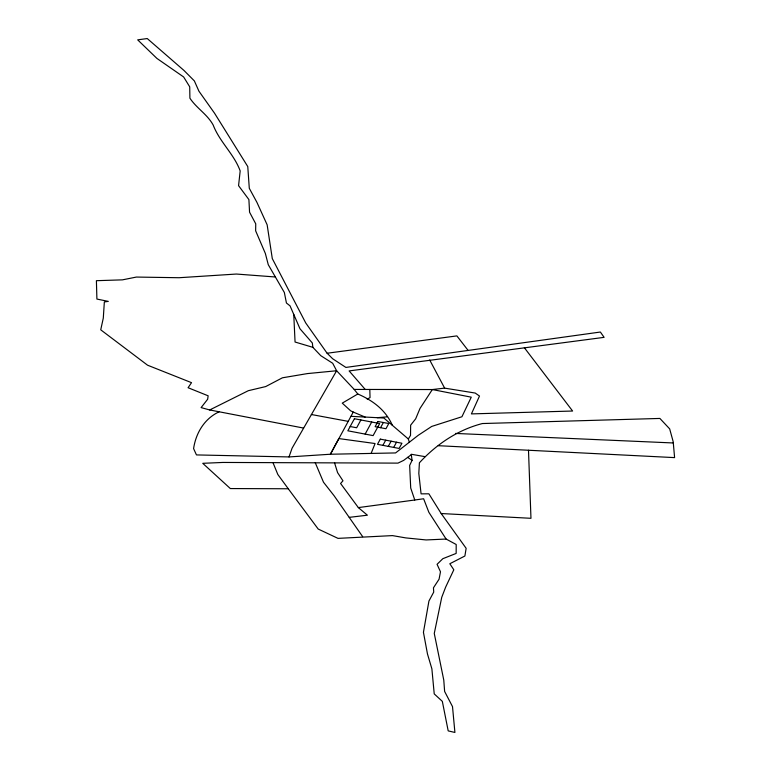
<?xml version="1.0" encoding="UTF-8"?>
<svg xmlns="http://www.w3.org/2000/svg" width="771" height="771" viewBox="0 0 771 771"><rect width="100%" height="100%" fill="white"/><g stroke="black" fill="none" stroke-linecap="round" stroke-linejoin="round"><path stroke-width="1.16" d="M219.147 411.781C204.45 418.624 195.901 432.994 193.588 448.597L196.46 454.919L289.009 456.933L292.074 448.202L336.628 370.755L332.696 363.276L320.784 355.672L312.853 347.326L295.062 342.025L293.751 314.404M371.121 453.425L375.082 443.537L338.855 438.574L330.402 454.235L289.009 456.933M425.004 456.644L411.251 454.264L412.071 460.354L409.652 465.453L410.712 488.014L414.769 500.003L423.626 498.77L428.849 512.272L446.11 539.045L456.201 544.499L456.162 553.424L442.843 558.686L437.07 564.305L440.482 571.783L439.065 579.214L433.456 587.801L433.716 592.109L428.936 601.033L423.433 632.307L427.471 653.953L431.885 668.852L434.227 693.9L442.332 701.369L448.192 730.889L454.909 732.45L452.51 706.602L444.626 691.442L443.778 680.089L434.266 633.463L441.744 597.294L445.648 587.126L453.82 569.779L449.821 563.746L464.894 556.007L466.147 548.316L441.195 513.534L428.878 493.806L421.082 493.854L418.817 473.442L419.395 462.812C436.386 444.298 457.878 429.832 482.395 423.539L659.889 418.441L669.671 428.878L673.199 441.735L674.596 457.617L438.236 445.696M365.107 417.063L353.253 412.061L330.402 454.235L395.581 452.934L418.296 435.268L431.712 426.43L461.925 416.754L471.264 397.171L432.329 389.548L354.207 389.432L336.628 370.755L307.427 373.588L282.437 377.8L265.687 386.57L248.329 390.695L209.693 409.96L201.106 407.599L207.659 399.243L208.141 395.802L188.085 387.726L191.526 382.667L147.569 365.203L100.731 329.815L103.295 318.105L104.345 301.933L108.306 301.384L96.905 299.061L96.404 280.692L122.444 279.854L136.4 277.059L179.055 277.724L236.398 274.042L275.372 276.982M360.895 419.964L356.655 427.76L350.169 426.527M365.146 434.102L371.699 422.026M380.546 427.703L383.37 422.508M382.888 445.359L385.712 440.164M388.295 446.39L391.119 441.195M393.702 447.421L396.516 442.217M409.42 442.477L408.341 438.988L410.519 435.384L410.644 425.168L415.665 418.836L420.002 408.457L432.329 389.548L444.636 388.131L475.225 393.056L479.495 396.053L471.418 413.902L572.602 411.03L524.347 347.711M411.309 454.678L403.618 460.403L397.971 463.12L222.896 462.446L202.744 463.313L230.346 488.563L288.277 488.766L318.201 529.051L338.006 538.37L392.468 535.604L405.797 537.907L426.122 539.941L446.11 539.045M392.343 425.293C385.751 410.076 372.692 400.38 357.802 394L342.257 403.137L350.689 410.837L353.253 412.061M367.169 399.108L370.041 397.634L369.81 389.442M312.853 347.326L312.342 342.989L299.977 328.774L290.05 305.865L286.436 303.013L284.354 292.508L268.269 264.694L265.349 253.447L255.644 230.808L255.741 223.831L249.563 212.198L248.898 199.583L238.567 185.657L240.176 170.931C234.095 154.104 219.639 141.98 213.172 125.018C207.235 114.233 196.605 108.287 189.907 98.196L189.714 86.824L183.643 76.965L156.927 58.432L137.681 39.851L147.251 38.55L184.038 70.508L194.369 80.926L198.937 91.209L214.531 113.202L247.77 166.565L249.293 188.297L256.926 202.359L267.142 224.804L272.298 258.613L305.73 322.953L327.116 353.243L332.686 358.775L345.9 367.43L600.368 332.031L604.117 337.351L349.118 370.918L365.232 389.442M327.116 353.243L456.885 335.896L468.113 350.42M334.547 462.812L337.582 472.623L342.97 480.815L340.58 483.475L358.342 507.597L414.769 500.003M349.263 517.351L367.41 515.201L358.342 507.597M377.221 417.689L387.023 416.86M455.449 433.437L673.305 442.968M350.93 416.33L383.852 418.027L408.341 438.988M441.195 513.534L530.968 518.305L528.492 450.245M311.349 414.509L348.203 421.361M209.693 409.96L303.591 428.069M407.686 457.367L412.071 460.354M354.207 389.432L357.802 394M288.277 488.766L277.839 474.502L273.079 462.889M362.659 536.645L334.113 495.763L323.502 482.232L315.252 462.716M429.698 359.99L444.636 388.131M354.4 418.73L347.846 430.806L373.116 435.615L379.679 423.539L354.4 418.73M377.963 421.477L375.14 426.671L385.953 428.734L388.777 423.53L377.963 421.477M380.305 439.133L377.482 444.327L399.108 448.443L401.922 443.248L380.305 439.133"/></g></svg>
